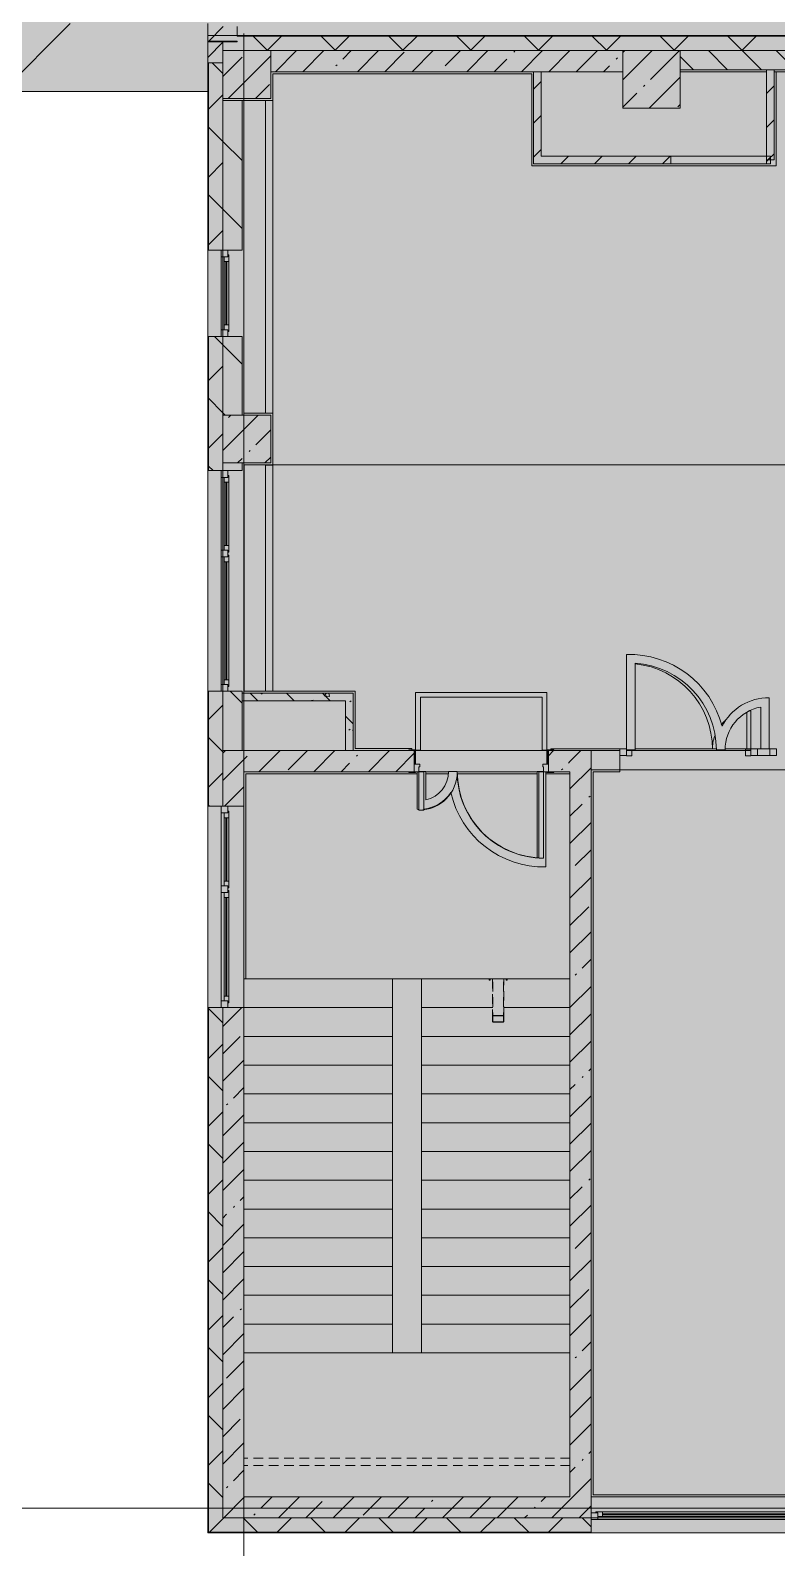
# Model space of a CAD drawing. Header units: millimetres. Extents: x -5524 to 188508, y -8553 to 29000.
# Drawn here: x 59381 to 67163, y -411 to 15412 of the extents above; entities that cross this region are included whole.
import ezdxf

# ---------------------------------------------------------------- set-up
doc = ezdxf.new("R2010")
doc.units = ezdxf.units.MM
doc.linetypes.add('200_ШТРИХ__ш1_п0_6_', pattern=[160, 100, -60])
doc.linetypes.add('Осевая', pattern=[3175, 635, -476.25, 1587.5, -476.25])
for name, color, linetype, lineweight in [('A-DETL-1', 7, 'Continuous', 5), ('A-DETL-MBND-1', 7, '200_ШТРИХ__ш1_п0_6_', 9), ('A-GENM', 7, 'Continuous', 5), ('A-WALL-2', 7, 'Continuous', 5), ('I-WALL-2', 7, 'Continuous', 5), ('S-COLS-2', 7, 'Continuous', 5), ('Оси', 7, 'Continuous', 9), ('Оси-2', 7, 'Осевая', 9)]:
    doc.layers.add(name, color=color, linetype=linetype, lineweight=lineweight)
doc.layers.add('A-DETL-GENF-2', color=7, linetype='Continuous', lineweight=9, true_color=0xc0c0c0, transparency=0.4)
for name, color, linetype, lineweight, true_color in [('A-DETL-GENF-3', 7, 'Continuous', 5, 0xb7b7b7), ('A-DOOR-5', 7, 'Continuous', 5, 0xe2e2e2), ('A-DOOR-6', 7, 'Continuous', 5, 0xb7b7b7), ('A-DOOR-FRAM-4', 7, 'Continuous', 5, 0xe2e2e2), ('A-DOOR-FRAM-6', 7, 'Continuous', 5, 0xb7b7b7), ('A-FLOR-1', 7, 'Continuous', 5, 0xb7b7b7), ('A-GENM-1', 7, 'Continuous', 5, 0x737373), ('A-GENM-2', 7, 'Continuous', 5, 0xa1a1a1), ('A-GLAZ-3', 7, 'Continuous', 5, 0x737373), ('A-GLAZ-CURT-3', 7, 'Continuous', 5, 0x737373), ('A-GLAZ-CWMG-4', 7, 'Continuous', 5, 0x737373), ('A-WALL-3', 7, 'Continuous', 5, 0x737373), ('A-WALL-4', 7, 'Continuous', 9, 0x737373), ('A-WALL-5', 7, 'Continuous', 5, 0xa1a1a1), ('I-WALL-3', 7, 'Continuous', 5, 0x737373), ('I-WALL-4', 7, 'Continuous', 5, 0x787878), ('S-COLS-1', 7, 'Continuous', 5, 0x737373), ('S-STRS-3', 7, 'Continuous', 5, 0x737373)]:
    doc.layers.add(name, color=color, linetype=linetype, lineweight=lineweight, true_color=true_color)
pattern_1 = [(135, (61498, 0), (-353.553, -353.553), [])]
pattern_2 = [(45, (61498, 0), (-353.5534, 353.5534), []), (135, (61498, 0), (-353.5534, -353.5534), [])]
pattern_3 = [(45, (61498, 0), (-285.123, 285.123), []), (45, (61783.12, 0), (-285.123, 285.123), [504.031, -100.806, 16.764, -84.042])]
pattern_4 = [(135, (61498, 0), (-377.17, -377.17), [533.4, -88.9, 17.78, -88.9]), (135, (61498, 376.94), (-377.17, -377.17), []), (50, (61498, 0), (637.645, -55.787), [66.675, -733.425]), (355, (61498, 0), (-123.35, 668.7), [53.34, -586.74]), (100.451, (61551.14, -4.65), (514.3, 612.91), [56.665, -623.315]), (46.184, (61498, 177.8), (948.78, -147.15), [100.01, -1100.14]), (96.636, (61577.1, 165.5), (830.91, 866), [85, -934.97]), (351.184, (61498, 177.8), (830.92, 865.99), [80.01, -880.11]), (21, (61586.9, 133.35), (530.65, -357.928), [66.675, -733.425]), (326, (61586.9, 133.35), (216.31, 644.66), [53.34, -586.74]), (71.451, (61631.1, 103.5), (746.96, 286.724), [56.665, -623.315]), (37.5, (61498, 0), (10.8105, 295.9426), [16.764, -562.864, 16.764, -578.866, -588.962]), (37.5, (61498, 0), (10.8105, 295.9426), [-1175.258, 16.764, -572.198]), (7.5, (61498, 0), (233.869, 350.632), [16.764, -322.834, 16.764, -549.529, -224.472]), (7.5, (61498, 0), (233.869, 350.632), [-905.89, 16.764, -207.708]), (327.5, (61299.75, 0), (474.568, -20.051), [16.764, -205.486, 16.764, -676.656, -920.115]), (327.5, (61299.75, 0), (474.568, -20.051), [-915.67, 16.764, -903.35]), (317.5, (61210.85, 0), (518.452, 88.993), [16.764, -272.16, 16.764, -443.738, -653.415]), (317.5, (61210.85, 0), (518.452, 88.993), [-749.427, 16.764, -636.65])]
pattern_5 = [(45, (61498, 0), (-176.7767, 176.7767), [])]

# ---------------------------------------------------------------- blocks, each defined once
blk = doc.blocks.new('парапет1 - парапет-18629556-3_6_1_птичка')
at = {"layer": 'A-GENM'}
blk.add_line((-268, 14773), (-2411, 14773), dxfattribs=at)
at = {"layer": 'A-GENM-1'}
for p, q in [((-2409, 14775), (-1702, 15482)), ((-268, 15482), (-268, 15358))]:
    blk.add_line(p, q, dxfattribs=at)
at = {"layer": 'A-GENM-2'}
blk.add_line((-268, 15358), (-268, 14775), dxfattribs=at)
blk = doc.blocks.new('120_Окно_СКБ_2Ст - 120_Окно_СКБ_2Ст 3100х2500 _мал_ створка слева-2_-22446420-3_6_1_птичка')
at = {"layer": 'A-GLAZ-3'}
for p, q in [((-1550, -127), (-1550, -57)), ((-1550, -57), (-1480, -57)), ((1550, -57), (-1550, -57)), ((-1480, -127), (-1550, -127)), ((-1550, -127), (-1500, -127)), ((-1480, -127), (-1500, -127)), ((-1500, -127), (-1500, -137)), ((-1500, -137), (-700, -137)), ((-700, -137), (-1500, -137)), ((-1480, -57), (-1480, -127)), ((-720, -87), (-1480, -87)), ((-1480, -87), (-1480, -127)), ((-1430, -137), (-1430, -87)), ((-1430, -107), (-770, -107)), ((-770, -117), (-1430, -117)), ((-770, -137), (-770, -87)), ((-720, -127), (-720, -57)), ((-720, -57), (-650, -57)), ((-720, -127), (-720, -87)), ((-650, -127), (-720, -127)), ((-700, -127), (-720, -127)), ((-700, -127), (-670, -127)), ((-700, -137), (-700, -127)), ((-650, -127), (-670, -127)), ((-670, -127), (-670, -137)), ((-670, -137), (1500, -137)), ((1500, -137), (-670, -137)), ((-650, -57), (-650, -127)), ((1480, -87), (-650, -87)), ((-650, -87), (-650, -127)), ((-600, -137), (-600, -87)), ((-600, -107), (1430, -107)), ((1430, -117), (-600, -117)), ((1430, -137), (1430, -87)), ((1480, -127), (1480, -57)), ((1480, -57), (1550, -57)), ((1480, -127), (1480, -87)), ((1550, -127), (1480, -127)), ((1500, -127), (1480, -127)), ((1500, -127), (1550, -127)), ((1500, -137), (1500, -127)), ((1550, -57), (1550, -127))]:
    blk.add_line(p, q, dxfattribs=at)
blk = doc.blocks.new('BSC_Колонна _Прямоугольная - 500х500-V68-3_6_1_птичка')
at = {"layer": 'S-COLS-2'}
h = blk.add_hatch(dxfattribs=at)
h.set_pattern_fill('FP_83', color=256, style=0, pattern_type=2)
h.set_pattern_definition([(45, (-140, -14950), (-285.123, 285.123), []), (45, (145.12, -14950), (-285.123, 285.123), [504.031, -100.806, 16.764, -84.042])])
h.paths.add_polyline_path([(-250, -250), (250, -250), (250, 250), (-250, 250)])
at = {"layer": 'S-COLS-1'}
for p, q in [((250, 250), (-250, 250)), ((-250, 250), (-250, -250)), ((250, -250), (250, 250)), ((-250, -250), (250, -250))]:
    blk.add_line(p, q, dxfattribs=at)
blk = doc.blocks.new('120_Окно_СКБ_1Ст - 120_Окно_СКБ_1Ст 900х2500_h_-20664874-3_6_1_птичка')
at = {"layer": 'A-GLAZ-3'}
for p, q in [((-450, -127), (-450, -57)), ((-450, -57), (-380, -57)), ((450, -57), (-450, -57)), ((-380, -127), (-450, -127)), ((-450, -127), (-400, -127)), ((-380, -127), (-400, -127)), ((-400, -127), (-400, -137)), ((-400, -137), (400, -137)), ((400, -137), (-400, -137)), ((-380, -57), (-380, -127)), ((380, -87), (-380, -87)), ((-380, -87), (-380, -127)), ((-330, -137), (-330, -87)), ((-330, -107), (330, -107)), ((330, -117), (-330, -117)), ((330, -137), (330, -87)), ((380, -127), (380, -57)), ((380, -57), (450, -57)), ((380, -127), (380, -87)), ((450, -127), (380, -127)), ((400, -127), (380, -127)), ((400, -127), (450, -127)), ((400, -137), (400, -127)), ((450, -57), (450, -127))]:
    blk.add_line(p, q, dxfattribs=at)
blk = doc.blocks.new('120_Окно_СКБ_2Ст - 120_Окно_СКБ_2Ст 2100х2400 _мал створка справа_-22446225-3_6_1_птичка')
at = {"layer": 'A-GLAZ-3'}
for p, q in [((-1050, -127), (-1050, -57)), ((-1050, -57), (-980, -57)), ((1050, -57), (-1050, -57)), ((-980, -127), (-1050, -127)), ((-1050, -127), (-1000, -127)), ((-980, -127), (-1000, -127)), ((-1000, -127), (-1000, -137)), ((-1000, -137), (170, -137)), ((170, -137), (-1000, -137)), ((-980, -57), (-980, -127)), ((150, -87), (-980, -87)), ((-980, -87), (-980, -127)), ((-930, -137), (-930, -87)), ((-930, -107), (100, -107)), ((100, -117), (-930, -117)), ((100, -137), (100, -87)), ((150, -127), (150, -57)), ((150, -57), (220, -57)), ((150, -127), (150, -87)), ((220, -127), (150, -127)), ((170, -127), (150, -127)), ((170, -127), (200, -127)), ((170, -137), (170, -127)), ((220, -127), (200, -127)), ((200, -127), (200, -137)), ((200, -137), (1000, -137)), ((1000, -137), (200, -137)), ((220, -57), (220, -127)), ((980, -87), (220, -87)), ((220, -87), (220, -127)), ((270, -137), (270, -87)), ((270, -107), (930, -107)), ((930, -117), (270, -117)), ((930, -137), (930, -87)), ((980, -127), (980, -57)), ((980, -57), (1050, -57)), ((980, -127), (980, -87)), ((1050, -127), (980, -127)), ((1000, -127), (980, -127)), ((1000, -127), (1050, -127)), ((1000, -137), (1000, -127)), ((1050, -57), (1050, -127))]:
    blk.add_line(p, q, dxfattribs=at)
blk = doc.blocks.new('120_Окно_СКБ_2Ст - 120_Окно_СКБ_2Ст 2300х2500 _мал створка справа_-22272277-3_6_1_птичка')
at = {"layer": 'A-GLAZ-3'}
for p, q in [((-1150, -127), (-1150, -57)), ((-1150, -57), (-1080, -57)), ((1150, -57), (-1150, -57)), ((-1080, -127), (-1150, -127)), ((-1150, -127), (-1100, -127)), ((-1080, -127), (-1100, -127)), ((-1100, -127), (-1100, -137)), ((-1100, -137), (270, -137)), ((270, -137), (-1100, -137)), ((-1080, -57), (-1080, -127)), ((250, -87), (-1080, -87)), ((-1080, -87), (-1080, -127)), ((-1030, -137), (-1030, -87)), ((-1030, -107), (200, -107)), ((200, -117), (-1030, -117)), ((200, -137), (200, -87)), ((250, -127), (250, -57)), ((250, -57), (320, -57)), ((250, -127), (250, -87)), ((320, -127), (250, -127)), ((270, -127), (250, -127)), ((270, -127), (300, -127)), ((270, -137), (270, -127)), ((320, -127), (300, -127)), ((300, -127), (300, -137)), ((300, -137), (1100, -137)), ((1100, -137), (300, -137)), ((320, -57), (320, -127)), ((1080, -87), (320, -87)), ((320, -87), (320, -127)), ((370, -137), (370, -87)), ((370, -107), (1030, -107)), ((1030, -117), (370, -117)), ((1030, -137), (1030, -87)), ((1080, -127), (1080, -57)), ((1080, -57), (1150, -57)), ((1080, -127), (1080, -87)), ((1150, -127), (1080, -127)), ((1100, -127), (1080, -127)), ((1100, -127), (1150, -127)), ((1100, -137), (1100, -127)), ((1150, -57), (1150, -127))]:
    blk.add_line(p, q, dxfattribs=at)
blk = doc.blocks.new('110_Дверь_СКБ_2Ст - Д-1 Лестничная клетка EIS60-24280000-3_6_1_птичка')
at = {"layer": 'A-DOOR-5'}
for points in [[(-637.5, 1010), (-637.5, 110), (-587.5, 110), (-587.5, 1010)], [(612.5, 510), (612.5, 110), (662.5, 110), (662.5, 510)], [(712.5, 30), (697.5, 30), (697.5, -110), (712.5, -110)]]:
    blk.add_hatch(color=256, dxfattribs=at).paths.add_polyline_path(points)
h = blk.add_hatch(color=256, dxfattribs=at)
h.paths.add_polyline_path([(712.5, 110), (662.5, 110), (662.5, 60), (652.5, 60), (652.5, 30), (712.5, 30), (712.5, 38.8)])
h.paths.add_polyline_path([(-687.5, 110), (-687.5, 30), (-627.5, 30), (-627.5, 60), (-637.5, 60), (-637.5, 110)])
at = {"layer": 'A-DOOR-FRAM-4'}
for points in [[(-742.5, 118), (-742.5, 110), (-672.5, 110), (-672.5, 118)], [(-672.5, 30), (-687.5, 30), (-687.5, -110), (-672.5, -110)], [(767.5, 118), (697.5, 118), (697.5, 110), (767.5, 110)], [(-672.5, -110), (-742.5, -110), (-742.5, -118), (-672.5, -118)], [(697.5, -110), (697.5, -118), (767.5, -118), (767.5, -110)]]:
    blk.add_hatch(color=256, dxfattribs=at).paths.add_polyline_path(points)
at = {"layer": 'A-DOOR-6'}
for p, q in [((-637.5, 1010), (-637.5, 110)), ((-587.5, 1010), (-637.5, 1010)), ((-587.5, 110), (-587.5, 1010)), ((662.5, 510), (612.5, 510)), ((612.5, 510), (612.5, 110)), ((662.5, 110), (662.5, 510)), ((-637.5, 110), (-587.5, 110)), ((612.5, 110), (662.5, 110))]:
    blk.add_line(p, q, dxfattribs=at)
for centre, radius, start, end in [((-637.5, 110), 900, 0, 90), ((662.5, 110), 400, 90, 180)]:
    blk.add_arc(centre, radius, start, end, dxfattribs=at)
at = {"layer": 'A-DOOR-FRAM-6'}
for p, q in [((-672.5, 118), (-742.5, 118)), ((-742.5, 118), (-742.5, 110)), ((-742.5, 110), (-672.5, 110)), ((-637.5, 110), (-687.5, 110)), ((-687.5, 110), (-687.5, 30)), ((-687.5, 30), (-627.5, 30)), ((-672.5, 30), (-687.5, 30)), ((-687.5, 30), (-687.5, -110)), ((-672.5, 110), (-672.5, 118)), ((-672.5, -110), (-672.5, 30)), ((-637.5, 60), (-637.5, 110)), ((-627.5, 60), (-637.5, 60)), ((-627.5, 30), (-627.5, 60)), ((662.5, 60), (652.5, 60)), ((652.5, 60), (652.5, 30)), ((652.5, 30), (712.5, 30)), ((662.5, 110), (662.5, 60)), ((712.5, 110), (662.5, 110)), ((767.5, 118), (697.5, 118)), ((697.5, 118), (697.5, 110)), ((697.5, 110), (767.5, 110)), ((712.5, 30), (697.5, 30)), ((697.5, 30), (697.5, -110)), ((712.5, 30), (712.5, 110)), ((712.5, -110), (712.5, 30)), ((767.5, 110), (767.5, 118)), ((-672.5, -110), (-742.5, -110)), ((-742.5, -110), (-742.5, -118)), ((-742.5, -118), (-672.5, -118)), ((-687.5, -110), (-672.5, -110)), ((-672.5, -118), (-672.5, -110)), ((697.5, -110), (712.5, -110)), ((767.5, -110), (697.5, -110)), ((697.5, -110), (697.5, -118)), ((697.5, -118), (767.5, -118)), ((767.5, -118), (767.5, -110))]:
    blk.add_line(p, q, dxfattribs=at)
blk = doc.blocks.new('Анкер клиновой - Анкер клиновой МКТ В 10-10-16_85-V109-3_6_1_птичка')
at = {"layer": 'A-DETL-MBND-1'}
for p, q in [((2843, 5520), (2843, 5516)), ((2843, 5516), (2859, 5516)), ((2859, 5516), (2843, 5516)), ((2846, 5520), (2846, 5506)), ((2846, 5506), (2856, 5506)), ((2856, 5506), (2846, 5506)), ((2856, 5506), (2856, 5520)), ((2859, 5516), (2859, 5520))]:
    blk.add_line(p, q, dxfattribs=at)
blk = doc.blocks.new('ОМ_Труба_ГОСТ 8639-82 - ОМ_Труба_ГОСТ 8639-82-V110-3_6_1_птичка')
at = {"layer": 'A-DETL-MBND-1'}
for p, q in [((2701, 5520), (2701, 5133)), ((2707, 5070), (2707, 5520)), ((2815, 5070), (2815, 5520)), ((2821, 5133), (2821, 5520)), ((2701, 5075), (2701, 5133)), ((2707, 5133), (2707, 5075)), ((2710, 5138), (2812, 5138)), ((2812, 5135), (2710, 5135)), ((2710, 5073), (2812, 5073)), ((2812, 5070), (2710, 5070)), ((2815, 5075), (2815, 5133)), ((2821, 5133), (2821, 5075))]:
    blk.add_line(p, q, dxfattribs=at)
at = {"layer": 'A-DETL-MBND-1', "flags": 128}
for points in [[(2701, 5133), (2701, 5134), (2702, 5135), (2703, 5136), (2704, 5137), (2706, 5137), (2708, 5138), (2710, 5138)], [(2710, 5070), (2708, 5070), (2706, 5070), (2704, 5071), (2703, 5072), (2702, 5073), (2701, 5074), (2701, 5075)], [(2710, 5135), (2709, 5135), (2708, 5134), (2708, 5134), (2707, 5134), (2707, 5134), (2707, 5133), (2707, 5133)], [(2707, 5075), (2707, 5074), (2707, 5074), (2707, 5074), (2708, 5073), (2708, 5073), (2709, 5073), (2710, 5073)], [(2812, 5138), (2814, 5138), (2816, 5137), (2817, 5137), (2819, 5136), (2820, 5135), (2820, 5134), (2821, 5133)], [(2815, 5133), (2815, 5133), (2814, 5134), (2814, 5134), (2814, 5134), (2813, 5134), (2812, 5135), (2812, 5135)], [(2821, 5075), (2820, 5074), (2820, 5073), (2819, 5072), (2817, 5071), (2816, 5070), (2814, 5070), (2812, 5070)], [(2812, 5073), (2812, 5073), (2813, 5073), (2814, 5073), (2814, 5074), (2814, 5074), (2815, 5074), (2815, 5075)]]:
    blk.add_lwpolyline(points, dxfattribs=at)
blk = doc.blocks.new('BSC_Колонна _Прямоугольная - 500х500-V133-3_6_1_птичка')
at = {"layer": 'S-COLS-2'}
h = blk.add_hatch(dxfattribs=at)
h.set_pattern_fill('FP_135', color=256, style=0, pattern_type=2)
h.set_pattern_definition([(45, (-140, -11150), (-285.123, 285.123), []), (45, (145.12, -11150), (-285.123, 285.123), [504.031, -100.806, 16.764, -84.042])])
h.paths.add_polyline_path([(250, -250), (250, 250), (-250, 250), (-250, -250), (-137, -250)])
at = {"layer": 'S-COLS-1'}
for p, q in [((250, 250), (-250, 250)), ((-250, 250), (-250, -250)), ((250, -250), (250, 250)), ((-250, -250), (250, -250))]:
    blk.add_line(p, q, dxfattribs=at)
blk = doc.blocks.new('Дверь_Витражная_остекление_ - ДВН_ДАО_Главный вход_1200 в свету-V164-3_6_1_птичка')
at = {"layer": 'A-DOOR-5'}
blk.add_hatch(color=256, dxfattribs=at).paths.add_polyline_path([(647, 30), (647, 430), (635, 430), (607, 416), (607, 30), (626, 30)])
at = {"layer": 'A-DETL-GENF-3'}
for p, q in [((607, 416), (607, 30)), ((647, 430), (635, 430)), ((647, 35), (647, 430)), ((-592, -40), (-592, 23)), ((592, -40), (592, 30)), ((592, 30), (647, 30)), ((607, 30), (647, 30)), ((-647, -40), (-592, -40)), ((647, -40), (592, -40))]:
    blk.add_line(p, q, dxfattribs=at)
at = {"layer": 'A-DOOR-6'}
blk.add_line((647, 430), (647, 35), dxfattribs=at)
for centre, radius, start, end in [((-647, 30), 895, 360, 84.2645), ((647, 30), 400, 132.2351, 140.3871), ((647, 30), 400, 90, 93.429), ((647, 30), 400, 159.4182, 180)]:
    blk.add_arc(centre, radius, start, end, dxfattribs=at)
blk = doc.blocks.new('Системная панель - Стемалит - 40мм-32257327-3_6_1_птичка')
at = {"layer": 'A-GLAZ-CURT-3'}
for p, q in [((65, 35), (-65, 35)), ((-65, 35), (-65, -35)), ((65, -35), (65, 35)), ((-65, -35), (65, -35))]:
    blk.add_line(p, q, dxfattribs=at)
blk = doc.blocks.new('Прямоугольный импост - 50 x 70 мм-31687886-3_6_1_птичка')
at = {"layer": 'A-GLAZ-CWMG-4'}
for p, q in [((-35, 35), (35, 35)), ((-35, -35), (-35, 35)), ((35, 35), (35, -35)), ((35, -35), (-35, -35))]:
    blk.add_line(p, q, dxfattribs=at)
blk = doc.blocks.new('Прямоугольный импост - 50 x 70 мм-31701779-3_6_1_птичка')
at = {"layer": 'A-GLAZ-CWMG-4'}
for p, q in [((0, 35), (-70, 35)), ((-70, 35), (-70, -35)), ((0, -35), (0, 35)), ((-70, -35), (0, -35))]:
    blk.add_line(p, q, dxfattribs=at)
blk = doc.blocks.new('Прямоугольный импост - 50 x 70 мм-31702100-3_6_1_птичка')
at = {"layer": 'A-GLAZ-CWMG-4'}
for p, q in [((-35, 35), (35, 35)), ((-35, -35), (-35, 35)), ((35, 35), (35, -35)), ((35, -35), (-35, -35))]:
    blk.add_line(p, q, dxfattribs=at)
blk = doc.blocks.new('Зашивка приборов отопления35 - Зашивка приборов отопления-33324623-3_6_1_птичка')
at = {"layer": 'A-WALL-3'}
for p, q in [((34188, 26793), (34188, 26567)), ((37448, 26793), (34188, 26793)), ((37448, 26567), (37448, 26793)), ((34188, 26567), (37448, 26567)), ((37448, 26567), (34188, 26567)), ((34188, 26567), (34188, 26492)), ((34188, 26492), (37448, 26492)), ((37448, 26492), (37448, 26567))]:
    blk.add_line(p, q, dxfattribs=at)
blk = doc.blocks.new('Зашивка приборов отопления36 - Зашивка приборов отопления-33324807-3_6_1_птичка')
at = {"layer": 'A-WALL-3'}
for p, q in [((34188, 26793), (34188, 26567)), ((36549, 26793), (34188, 26793)), ((36549, 26567), (36549, 26793)), ((34188, 26567), (36549, 26567)), ((36545, 26567), (34188, 26567)), ((34188, 26567), (34188, 26492)), ((34188, 26492), (36545, 26492)), ((36545, 26492), (36545, 26567))]:
    blk.add_line(p, q, dxfattribs=at)
blk = doc.blocks.new('Зашивка приборов отопления37 - Зашивка приборов отопления-33325027-3_6_1_птичка')
at = {"layer": 'A-DETL-MBND-1'}
for p, q in [((121055, 18487), (124455, 18487)), ((121055, 18412), (124455, 18412))]:
    blk.add_line(p, q, dxfattribs=at)

msp = doc.modelspace()

# ---------------------------------------------------------------- hatches: boundary and pattern name
at = {"layer": 'A-DETL-GENF-2'}
for points in [[(59088.9, 14774.9), (61230, 14774.9), (61230, 15358), (100258, 15358), (100258, 23888.3), (95426.1, 23888.3), (95426.1, 27398.1), (59088.9, 27398.1), (59088.9, 15271.3)], [(97856.6, -258), (99808, -258), (99808, 15358), (61230, 15358), (61230, -258), (96924.4, -258)]]:
    msp.add_hatch(color=256, dxfattribs=at).paths.add_polyline_path(points)
at = {"layer": 'A-WALL-2'}
h = msp.add_hatch(dxfattribs=at)
h.set_pattern_fill('FP_68', color=256, style=0, pattern_type=2)
h.set_pattern_definition(pattern_2)
h.paths.add_polyline_path([(90399.2, 15200), (93608, 15200), (93608, 15350), (91515, 15349), (91515, 15288), (91508, 15285), (90735, 15288), (90735, 15350), (87108.3, 15349), (87108.3, 15288), (87101.3, 15285), (85928.3, 15288), (85928.3, 15350), (81288, 15349), (81288, 15288), (81281, 15285), (80508, 15288), (80508, 15350), (76281, 15349), (76281, 15288), (76274, 15285), (76101, 15288), (76100.8, 15350), (74358, 15350), (74358, 15200), (88534.8, 15200)])
h.paths.add_polyline_path([(99808, 15200), (99808, 15350), (99308, 15350), (99308, 15200), (99721, 15200)])
h.paths.add_polyline_path([(96158, 15200), (96908, 15200), (96908, 15350), (96158, 15350)])
h.paths.add_polyline_path([(95108, 15200), (95258, 15200), (95258, 15350), (95108, 15350), (95108, 15271.3)])
h.paths.add_polyline_path([(70658, 15200), (71258, 15200), (71258, 15350), (70658, 15350)])
h.paths.add_polyline_path([(67658, 15200), (68258, 15200), (68258, 15350), (61538, 15350), (61538, 15293), (61388, 15293), (61388, 15200), (66162.4, 15200)])
h.paths.add_polyline_path([(69758, 15200), (69758, 15350), (69158, 15350), (69158, 15200)])
h.paths.add_polyline_path([(94738, 15200), (94733, 15350), (94508, 15350), (94508, 15200)])
h = msp.add_hatch(dxfattribs=at)
h.set_pattern_fill('FP_66', color=256, style=0, pattern_type=2)
h.set_pattern_definition([(135, (61498, 0), (-176.7767, -176.7767), [])])
h.paths.add_polyline_path([(74552, 15000), (75208, 15000), (75208, 15200), (74358, 15200), (74358, 15000), (74459.3, 15000)])
h.paths.add_polyline_path([(66158, 15000), (67658, 15000), (67658, 15200), (66158, 15200)])
h.paths.add_polyline_path([(70823.3, 15000), (71258, 15000), (71258, 15200), (70658, 15200), (70658, 15000)])
h.paths.add_polyline_path([(69758, 15000), (69758, 15200), (69158, 15200), (69158, 15000)])
h = msp.add_hatch(dxfattribs=at)
h.set_pattern_fill('FP_68', color=256, style=0, pattern_type=2)
h.set_pattern_definition(pattern_2)
h.paths.add_polyline_path([(61230, 14973), (61238, 14973), (61238, 15073), (61230, 15073)])
h = msp.add_hatch(dxfattribs=at)
h.set_pattern_fill('FP_68', color=256, style=0, pattern_type=2)
h.set_pattern_definition(pattern_2)
h.paths.add_polyline_path([(61238, -100), (61388, -100), (61388, 5220), (61238, 5220), (61238, 1966.6)])
h.paths.add_polyline_path([(61238, 7320), (61388, 7320), (61388, 8520), (61238, 8520), (61238, 7751.2)])
h.paths.add_polyline_path([(61388, 10820), (61388, 12220), (61238, 12220), (61238, 10820)])
h.paths.add_polyline_path([(61238, 13120), (61388, 13120), (61388, 15073), (61238, 15073), (61238, 13535.9)])
h = msp.add_hatch(dxfattribs=at)
h.set_pattern_fill('FP_68', color=256, style=0, pattern_type=2)
h.set_pattern_definition(pattern_2)
h.paths.add_polyline_path([(61238, 14923), (61238, 14973), (61230, 14973), (61230, 14923)])
h = msp.add_hatch(dxfattribs=at)
h.set_pattern_fill('FP_68', color=256, style=0, pattern_type=2)
h.set_pattern_definition(pattern_2)
h.paths.add_polyline_path([(95368, -250), (95368, -100), (94508, -100), (94508, -250), (95108, -250)])
h.paths.add_polyline_path([(97468, -250), (98021, -250), (98021, -100), (97468, -100)])
h.paths.add_polyline_path([(99808, -250), (99808, -100), (98921, -100), (98921, -250), (99721, -250)])
h.paths.add_polyline_path([(87907.7, -250), (87907.7, -100), (86308, -100), (86308, -250), (87658, -250)])
h.paths.add_polyline_path([(91307.7, -250), (91480.8, -250), (91480.8, -100), (90707.7, -100), (90707.7, -250)])
h.paths.add_polyline_path([(82208, -250), (82208, -100), (80858, -100), (80858, -250), (81077.3, -250)])
h.paths.add_polyline_path([(83873.9, -250), (84208, -250), (84208, -100), (83108, -100), (83108, -250)])
h.paths.add_polyline_path([(92380.8, -250), (93608, -250), (93608, -100), (92380.8, -100)])
h.paths.add_polyline_path([(78008, -250), (78758, -250), (78758, -100), (78008, -100)])
h.paths.add_polyline_path([(76358, -250), (77108, -250), (77108, -100), (76358, -100)])
h.paths.add_polyline_path([(74258, -250), (74258, -100), (73508, -100), (73508, -250), (73619.9, -250)])
h.paths.add_polyline_path([(69757.7, -250), (69757.7, -100), (68328, -100), (68328, -250), (68958.9, -250)])
h.paths.add_polyline_path([(72608, -250), (72608, -100), (71857.7, -100), (71857.7, -250)])
h.paths.add_polyline_path([(62433.7, -250), (65228, -250), (65228, -100), (61238, -100), (61238, -250)])
at = {"layer": 'I-WALL-2'}
h = msp.add_hatch(dxfattribs=at)
h.set_pattern_fill('FP_68', color=256, style=0, pattern_type=2)
h.set_pattern_definition(pattern_2)
h.paths.add_polyline_path([(61230, 15300), (61538, 15300), (61538, 15450), (61230, 15450), (61230, 15341.3)])
h = msp.add_hatch(dxfattribs=at)
h.set_pattern_fill('FP_64', color=256, style=0, pattern_type=2)
h.set_pattern_definition(pattern_3)
h.paths.add_polyline_path([(61238, 15073), (61388, 15073), (61388, 15293), (61230, 15293), (61235, 15073)])
h = msp.add_hatch(dxfattribs=at)
h.set_pattern_fill('FP_64', color=256, style=0, pattern_type=2)
h.set_pattern_definition(pattern_3)
h.paths.add_polyline_path([(65558, 14980), (65558, 15200), (61888, 15200), (61888, 14980), (64708, 14980)])
h = msp.add_hatch(dxfattribs=at)
h.set_pattern_fill('FP_69', color=256, style=0, pattern_type=2)
h.set_pattern_definition(pattern_5)
h.paths.add_polyline_path([(64708, 14100), (64708, 14980), (64628, 14980), (64628, 14100)])
h = msp.add_hatch(dxfattribs=at)
h.set_pattern_fill('FP_69', color=256, style=0, pattern_type=2)
h.set_pattern_definition(pattern_5)
h.paths.add_polyline_path([(67138, 14060), (67138, 15000), (67058, 15000), (67058, 14060)])
h = msp.add_hatch(dxfattribs=at)
h.set_pattern_fill('FP_67', color=256, style=0, pattern_type=2)
h.set_pattern_definition(pattern_1)
h.paths.add_polyline_path([(61388, 7900), (61588, 7900), (61588, 8520), (61388, 8520), (61388, 8329.7)])
h.paths.add_polyline_path([(61388, 10820), (61588, 10820), (61588, 10900), (61388, 10900)])
h.paths.add_polyline_path([(61588, 11400), (61588, 12220), (61388, 12220), (61388, 11400), (61501.5, 11400)])
h.paths.add_polyline_path([(61388, 13120), (61588, 13120), (61588, 14680), (61388, 14680), (61388, 13535.9)])
h = msp.add_hatch(dxfattribs=at)
h.set_pattern_fill('FP_69', color=256, style=0, pattern_type=2)
h.set_pattern_definition(pattern_5)
h.paths.add_polyline_path([(67098, 14020), (67098, 14100), (67058, 14100), (67058, 14020)])
h.paths.add_polyline_path([(66058, 14020), (66058, 14100), (64628, 14100), (64628, 14020)])
h = msp.add_hatch(dxfattribs=at)
h.set_pattern_fill('FP_64', color=256, style=0, pattern_type=2)
h.set_pattern_definition(pattern_3)
h.paths.add_polyline_path([(61388, -100), (61608, -100), (61608, 5220), (61388, 5220), (61388, 1966.6)])
h.paths.add_polyline_path([(61608, 7320), (61608, 7900), (61388, 7900), (61388, 7320)])
h = msp.add_hatch(dxfattribs=at)
h.set_pattern_fill('FP_64', color=256, style=0, pattern_type=2)
h.set_pattern_definition(pattern_3)
h.paths.add_polyline_path([(64838, 7680), (65008, 7680), (65008, 7900), (64783, 7900), (64783, 7680)])
h.paths.add_polyline_path([(63365.8, 7680), (63383, 7680), (63383, 7900), (61608, 7900), (61608, 7680), (63328, 7680)])
h = msp.add_hatch(dxfattribs=at)
h.set_pattern_fill('FP_64', color=256, style=0, pattern_type=2)
h.set_pattern_definition(pattern_3)
h.paths.add_polyline_path([(65228, -100), (65228, 7900), (65008, 7900), (65008, -100)])
h = msp.add_hatch(dxfattribs=at)
h.set_pattern_fill('FP_67', color=256, style=0, pattern_type=2)
h.set_pattern_definition(pattern_1)
h.paths.add_polyline_path([(77708, 7700), (78158, 7700), (78158, 7900), (76507.3, 7900), (76507.3, 7700), (77628, 7700)])
h.paths.add_polyline_path([(65230.2, 7700), (65528, 7700), (65528, 7900), (65228, 7900), (65228, 7700)])
h.paths.add_polyline_path([(69158, 7700), (69158, 7900), (68028, 7900), (68028, 7700), (68609, 7700)])
h.paths.add_polyline_path([(69758, 7700), (73658, 7700), (73658, 7900), (72958, 7900), (72958, 7830), (72158, 7830), (72158, 7900), (69758, 7900), (69758, 7789.5)])
h.paths.add_polyline_path([(75067.3, 7700), (75067.3, 7900), (74258, 7900), (74258, 7700)])
h = msp.add_hatch(dxfattribs=at)
h.set_pattern_fill('FP_64', color=256, style=0, pattern_type=2)
h.set_pattern_definition(pattern_3)
h.paths.add_polyline_path([(61608, -100), (65008, -100), (65008, 120), (61608, 120)])
at = {"layer": 'I-WALL-4'}
h = msp.add_hatch(dxfattribs=at)
h.set_pattern_fill('FP_72', color=256, style=0, pattern_type=2)
h.set_pattern_definition(pattern_4)
h.paths.add_polyline_path([(62668, 8420), (62748, 8420), (62748, 8500), (61588, 8500), (61588, 8420), (62433.7, 8420)])
h = msp.add_hatch(dxfattribs=at)
h.set_pattern_fill('FP_72', color=256, style=0, pattern_type=2)
h.set_pattern_definition(pattern_4)
h.paths.add_polyline_path([(62748, 7900), (62748, 8420), (62668, 8420), (62668, 7900)])
at = {"layer": 'S-COLS-2'}
h = msp.add_hatch(dxfattribs=at)
h.set_pattern_fill('FP_64', color=256, style=0, pattern_type=2)
h.set_pattern_definition(pattern_3)
h.paths.add_polyline_path([(66158, 14600), (66158, 15200), (65558, 15200), (65558, 14600)])

# ---------------------------------------------------------------- linework, layer by layer
at = {"layer": 'A-DETL-1'}
for p, q in [((61230, 14774.9), (61230, 15358)), ((61230, 15358), (99808, 15358)), ((59088.9, 14774.9), (61230, 14774.9))]:
    msp.add_line(p, q, dxfattribs=at)
at = {"layer": 'A-FLOR-1'}
for p, q in [((64609, 14959), (61909, 14959)), ((61909, 14959), (61909, 14679)), ((64609, 13999), (64609, 14959)), ((67638, 14979), (67159, 14979)), ((67159, 14979), (67159, 13999)), ((61608, 14680), (61608, 11420)), ((61833, 14680), (61608, 14680)), ((61833, 11420), (61833, 14680)), ((67159, 13999), (64609, 13999)), ((61608, 11420), (61833, 11420)), ((61909, 11419), (61909, 10880)), ((61609, 10880), (61609, 8521)), ((61833, 10880), (61609, 10880)), ((61833, 8521), (61833, 10880)), ((74459.3, 10880), (61834, 10880)), ((65596.1, 8902), (65596.1, 7920)), ((65686.1, 7907.6), (65686.1, 8810.8)), ((61609, 8521), (61833, 8521)), ((61909, 8521), (62768, 8521)), ((62768, 8521), (62768, 7921)), ((63397.8, 8506.5), (63397.8, 7908)), ((64767.7, 8506.5), (63397.8, 8506.5)), ((63447.8, 7906.5), (63447.8, 8456.5)), ((63447.8, 8456.5), (64717.7, 8456.5)), ((64717.7, 8456.5), (64717.7, 7906.5)), ((64767.7, 7906.5), (64767.7, 8506.5)), ((67085.3, 7920), (67085.3, 8451.5)), ((66997.8, 8354.4), (66997.8, 7920)), ((62768, 7921), (63358, 7921)), ((63358, 7921), (63358, 7908)), ((64808, 7908), (64808, 7920)), ((64808, 7920), (65528, 7920)), ((65686.1, 7920), (66533.7, 7920)), ((66625.4, 7920), (66893, 7920)), ((63398, 7906.5), (63447.8, 7906.5)), ((64717.7, 7906.5), (64767.7, 7906.5)), ((65598, 7907.6), (65686.1, 7907.6)), ((66534.4, 7907.6), (66624.4, 7907.6)), ((63415, 7659), (61628, 7659)), ((61628, 7659), (61628, 5520)), ((63415, 7680), (63415, 7288.3)), ((63505, 7682.7), (63433, 7682.7)), ((63505, 7385.6), (63505, 7682.7)), ((63738.9, 7659), (63505, 7659)), ((63831.2, 7682.7), (63741.2, 7682.7)), ((64666.2, 7659), (63832.6, 7659)), ((64733, 7682.7), (64666.2, 7682.7)), ((64666.2, 7682.7), (64666.2, 6780.4)), ((64756.2, 6687.9), (64756.2, 7680)), ((65008, 7659), (64756.2, 7659)), ((65528, 7680), (65248, 7680)), ((65248, 7680), (65248, 140.5)), ((65528, 7700), (65528, 7680)), ((61608, 5520), (65008, 5520)), ((65248, 140.5), (69138, 140.5))]:
    msp.add_line(p, q, dxfattribs=at)
for centre, radius, start, end in [((65629.4, 7907.6), 995, 14.33829, 91.91881), ((65629.4, 7907.6), 905, 360, 86.40894), ((67078.4, 7907.6), 544, 89.27649, 153.06648), ((67078.4, 7907.6), 454, 100.22924, 180), ((63436.2, 7682.7), 305, 283.0427, 0), ((64736.2, 7682.7), 905, 180, 265.56313), ((63436.2, 7682.7), 395, 276.84991, 326.45952), ((64736.2, 7682.7), 995, 192.67054, 271.1511), ((63436.2, 7682.7), 395, 266.92799, 269.53797)]:
    msp.add_arc(centre, radius, start, end, dxfattribs=at)
at = {"layer": 'A-WALL-3'}
for p, q in [((61888, 15200), (66158, 15200)), ((66158, 15200), (66158, 15000)), ((66158, 15000), (67058, 15000)), ((67138, 15000), (67658, 15000)), ((61230, 14772.9), (61230, -258)), ((61388, 14680), (61388, 14700)), ((61230, 13120), (61388, 13120)), ((61388, 13120), (61388, 12220)), ((61388, 12220), (61230, 12220)), ((61230, 10820), (61388, 10820)), ((61388, 10820), (61388, 8520)), ((61388, 8520), (61230, 8520)), ((61230, 7320), (61388, 7320)), ((61388, 5220), (61230, 5220)), ((68328, -100), (61388, -100)), ((65228, -258), (65228, -100)), ((61230, -258), (91480.8, -258))]:
    msp.add_line(p, q, dxfattribs=at)
at = {"layer": 'A-WALL-4'}
for p, q in [((61538, 15358), (61538, 15350)), ((68258, 15353), (61538, 15353)), ((68258, 15350), (61538, 15350)), ((61230, 15300), (61538, 15300)), ((61230, 15295), (61538, 15295)), ((61538, 15293), (61388, 15293)), ((61388, 15293), (61388, 15200)), ((61538, 15300), (61538, 15293)), ((67658, 15200), (66158, 15200)), ((66158, 15200), (67658, 15200)), ((61238, 15073), (61238, 13120)), ((61238, 15073), (61388, 15073)), ((61230, 14973), (61238, 14973)), ((61230, 14923), (61238, 14923)), ((64708, 14980), (64628, 14980)), ((67138, 15000), (67058, 15000)), ((61230, 14843), (61238, 14843)), ((61235, 14843), (61235, 13120)), ((61388, 13120), (61388, 14680)), ((61235, 12220), (61235, 10820)), ((61238, 12220), (61238, 10820)), ((61388, 11400), (61388, 12220)), ((61388, 10820), (61388, 10900)), ((61235, 8520), (61235, 7320)), ((61238, 8520), (61238, 7320)), ((61388, 7320), (61388, 8520)), ((61588, 8500), (61588, 8420)), ((61388, 7900), (61588, 7900)), ((62668, 7900), (62748, 7900)), ((65228, 7900), (65228, 7700)), ((61235, 5220), (61235, -253)), ((61238, 5220), (61238, -250)), ((61388, -100), (61388, 5220)), ((61235, -253), (65228, -253)), ((61238, -250), (65228, -250))]:
    msp.add_line(p, q, dxfattribs=at)
at = {"layer": 'A-WALL-5'}
msp.add_line((76031, 15358), (61538, 15358), dxfattribs=at)
at = {"layer": 'I-WALL-3'}
for p, q in [((61538, 15358), (61538, 15450)), ((61230, 15293), (61388, 15293)), ((65558, 15200), (61888, 15200)), ((65558, 14980), (65558, 15200)), ((61888, 14980), (64628, 14980)), ((64628, 14980), (64628, 14020)), ((64708, 14100), (64708, 14980)), ((64708, 14980), (65558, 14980)), ((67058, 14980), (66158, 14980)), ((67058, 15000), (67058, 14020)), ((67138, 14060), (67138, 15000)), ((67658, 14980), (67138, 14980)), ((61608, 14680), (61388, 14680)), ((61588, 13120), (61588, 14680)), ((67098, 14100), (64708, 14100)), ((66058, 14020), (66058, 14100)), ((67098, 14020), (67098, 14100)), ((64628, 14020), (67098, 14020)), ((67058, 14060), (67138, 14060)), ((61388, 13120), (61588, 13120)), ((61388, 12220), (61388, 13120)), ((61588, 12220), (61388, 12220)), ((61588, 11400), (61588, 12220)), ((61608, 11420), (61608, 11400)), ((61388, 10820), (61588, 10820)), ((61388, 8520), (61388, 10820)), ((61588, 10820), (61588, 10900)), ((61608, 10900), (61608, 8500)), ((61588, 8520), (61388, 8520)), ((61588, 8500), (61588, 8520)), ((62748, 8500), (61588, 8500)), ((61588, 7900), (61588, 8420)), ((61588, 8420), (62668, 8420)), ((61608, 8420), (61608, 7900)), ((62668, 8420), (62668, 7900)), ((62748, 7900), (62748, 8500)), ((62668, 7900), (61588, 7900)), ((63328, 7900), (62748, 7900)), ((63398, 7900), (64768, 7900)), ((65528, 7900), (64838, 7900)), ((65528, 7700), (65528, 7900)), ((65598, 7900), (66893, 7900)), ((61608, 120), (61608, 7680)), ((61608, 7680), (63328, 7680)), ((63740.9, 7680), (63505, 7680)), ((64666.2, 7680), (63831.9, 7680)), ((64838, 7680), (65008, 7680)), ((65008, 7680), (65008, 120)), ((68529, 7700), (65228, 7700)), ((65228, -100), (65228, 7700)), ((61388, 7320), (61608, 7320)), ((61608, 5220), (61388, 5220)), ((65008, 120), (61608, 120)), ((65228, 120), (69158, 120))]:
    msp.add_line(p, q, dxfattribs=at)
at = {"layer": 'S-COLS-1'}
for p, q in [((66158, 15200), (65558, 15200)), ((65558, 15200), (65558, 14600)), ((66158, 14600), (66158, 15200)), ((65558, 14600), (66158, 14600))]:
    msp.add_line(p, q, dxfattribs=at)
at = {"layer": 'S-STRS-3'}
for p, q in [((61608, 5520), (63158, 5520)), ((63158, 5220), (63158, 5520)), ((63458, 5520), (63458, 5220)), ((61608, 5220), (63158, 5220)), ((61608, 5220), (63158, 5220)), ((63158, 4920), (63158, 5220)), ((63458, 5220), (63458, 4920)), ((64202.3, 5220), (63458, 5220)), ((64202.3, 5220), (63458, 5220)), ((65008, 5220), (64315.1, 5220)), ((65008, 5220), (64315.1, 5220)), ((61608, 4920), (63158, 4920)), ((61608, 4920), (63158, 4920)), ((63158, 4620), (63158, 4920)), ((63458, 4920), (63458, 4620)), ((65008, 4920), (63458, 4920)), ((65008, 4920), (63458, 4920)), ((61608, 4620), (63158, 4620)), ((61608, 4620), (63158, 4620)), ((63158, 4320), (63158, 4620)), ((63458, 4620), (63458, 4320)), ((65008, 4620), (63458, 4620)), ((65008, 4620), (63458, 4620)), ((61608, 4320), (63158, 4320)), ((61608, 4320), (63158, 4320)), ((63158, 4020), (63158, 4320)), ((63458, 4320), (63458, 4020)), ((65008, 4320), (63458, 4320)), ((65008, 4320), (63458, 4320)), ((61608, 4020), (63158, 4020)), ((61608, 4020), (63158, 4020)), ((63158, 3720), (63158, 4020)), ((63458, 4020), (63458, 3720)), ((65008, 4020), (63458, 4020)), ((65008, 4020), (63458, 4020)), ((61608, 3720), (63158, 3720)), ((61608, 3720), (63158, 3720)), ((63158, 3420), (63158, 3720)), ((63458, 3720), (63458, 3420)), ((65008, 3720), (63458, 3720)), ((65008, 3720), (63458, 3720)), ((61608, 3420), (63158, 3420)), ((61608, 3420), (63158, 3420)), ((63158, 3120), (63158, 3420)), ((63458, 3420), (63458, 3120)), ((65008, 3420), (63458, 3420)), ((65008, 3420), (63458, 3420)), ((61608, 3120), (63158, 3120)), ((61608, 3120), (63158, 3120)), ((63158, 2820), (63158, 3120)), ((63458, 3120), (63458, 2820)), ((65008, 3120), (63458, 3120)), ((65008, 3120), (63458, 3120)), ((61608, 2820), (63158, 2820)), ((61608, 2820), (63158, 2820)), ((63158, 2520), (63158, 2820)), ((63458, 2820), (63458, 2520)), ((65008, 2820), (63458, 2820)), ((65008, 2820), (63458, 2820)), ((61608, 2520), (63158, 2520)), ((61608, 2520), (63158, 2520)), ((63158, 2220), (63158, 2520)), ((63458, 2520), (63458, 2220)), ((65008, 2520), (63458, 2520)), ((65008, 2520), (63458, 2520)), ((61608, 2220), (63158, 2220)), ((61608, 2220), (63158, 2220)), ((63158, 1920), (63158, 2220)), ((63458, 2220), (63458, 1920)), ((65008, 2220), (63458, 2220)), ((65008, 2220), (63458, 2220)), ((61608, 1920), (63158, 1920)), ((61608, 1920), (63158, 1920)), ((63158, 1620), (63158, 1920)), ((63458, 1920), (63458, 1620)), ((65008, 1920), (63458, 1920)), ((65008, 1920), (63458, 1920)), ((61608, 1620), (63158, 1620)), ((61608, 1620), (63158, 1620)), ((63458, 1620), (63158, 1620)), ((65008, 1620), (63458, 1620)), ((65008, 1620), (63458, 1620))]:
    msp.add_line(p, q, dxfattribs=at)
at = {"layer": 'Оси'}
for p, q in [((61608, 5439), (61608, 15380)), ((61608, -4552.8), (61608, 5388.2)), ((57002.5, 0), (69502.5, 0))]:
    msp.add_line(p, q, dxfattribs=at)
at = {"layer": 'Оси-2'}
msp.add_line((61608, 5388.2), (61608, 5439), dxfattribs=at)

# ---------------------------------------------------------------- block references
at = {"layer": 'A-DETL-MBND-1'}
for name, p in [('Анкер клиновой - Анкер клиновой МКТ В 10-10-16_85-V109-3_6_1_птичка', (61318, 0)), ('ОМ_Труба_ГОСТ 8639-82 - ОМ_Труба_ГОСТ 8639-82-V110-3_6_1_птичка', (61498, 0)), ('Анкер клиновой - Анкер клиновой МКТ В 10-10-16_85-V109-3_6_1_птичка', (61498, 0))]:
    msp.add_blockref(name, p, dxfattribs=at)
at = {"layer": 'A-DETL-MBND-1', "rotation": 180}
msp.add_blockref('Зашивка приборов отопления37 - Зашивка приборов отопления-33325027-3_6_1_птичка', (186063, 18932.5), dxfattribs=at)
at = {"layer": 'A-DOOR-6'}
msp.add_blockref('Дверь_Витражная_остекление_ - ДВН_ДАО_Главный вход_1200 в свету-V164-3_6_1_птичка', (66245.5, 7885), dxfattribs=at)
at = {"layer": 'A-DOOR-6', "rotation": 180}
msp.add_blockref('110_Дверь_СКБ_2Ст - Д-1 Лестничная клетка EIS60-24280000-3_6_1_птичка', (64095.5, 7790), dxfattribs=at)
at = {"layer": 'A-GENM'}
msp.add_blockref('парапет1 - парапет-18629556-3_6_1_птичка', (61498, 0), dxfattribs=at)
at = {"layer": 'A-GLAZ-3'}
for name, p, rotation in [('120_Окно_СКБ_1Ст - 120_Окно_СКБ_1Ст 900х2500_h_-20664874-3_6_1_птичка', (61313, 12670), 89.99999999999991), ('120_Окно_СКБ_2Ст - 120_Окно_СКБ_2Ст 2300х2500 _мал створка справа_-22272277-3_6_1_птичка', (61313, 9670), 89.99999999999991), ('120_Окно_СКБ_2Ст - 120_Окно_СКБ_2Ст 2100х2400 _мал створка справа_-22446225-3_6_1_птичка', (61313, 6270), 89.99999999999991), ('120_Окно_СКБ_2Ст - 120_Окно_СКБ_2Ст 3100х2500 _мал_ створка слева-2_-22446420-3_6_1_птичка', (66778, -175), 180)]:
    msp.add_blockref(name, p, dxfattribs=dict(at, rotation=rotation))
at = {"layer": 'A-GLAZ-CURT-3'}
msp.add_blockref('Системная панель - Стемалит - 40мм-32257327-3_6_1_птичка', (67028, 7885), dxfattribs=at)
at = {"layer": 'A-GLAZ-CWMG-4', "rotation": 180}
msp.add_blockref('Прямоугольный импост - 50 x 70 мм-31701779-3_6_1_птичка', (65528, 7885), dxfattribs=at)
at = {"layer": 'A-GLAZ-CWMG-4', "extrusion": (0, 0, -1), "rotation": 180}
for name, p in [('Прямоугольный импост - 50 x 70 мм-31687886-3_6_1_птичка', (-66928, 7885)), ('Прямоугольный импост - 50 x 70 мм-31702100-3_6_1_птичка', (-67128, 7885))]:
    msp.add_blockref(name, p, dxfattribs=at)
at = {"layer": 'A-WALL-3', "rotation": 89.99999999999993}
for name, p in [('Зашивка приборов отопления35 - Зашивка приборов отопления-33324623-3_6_1_птичка', (88401.4, -22768.8)), ('Зашивка приборов отопления36 - Зашивка приборов отопления-33324807-3_6_1_птичка', (88401.4, -25668.8))]:
    msp.add_blockref(name, p, dxfattribs=at)
at = {"layer": 'S-COLS-1'}
for name, p in [('BSC_Колонна _Прямоугольная - 500х500-V68-3_6_1_птичка', (61638, 14950)), ('BSC_Колонна _Прямоугольная - 500х500-V133-3_6_1_птичка', (61638, 11150))]:
    msp.add_blockref(name, p, dxfattribs=at)

doc.saveas('drawing.dxf')
